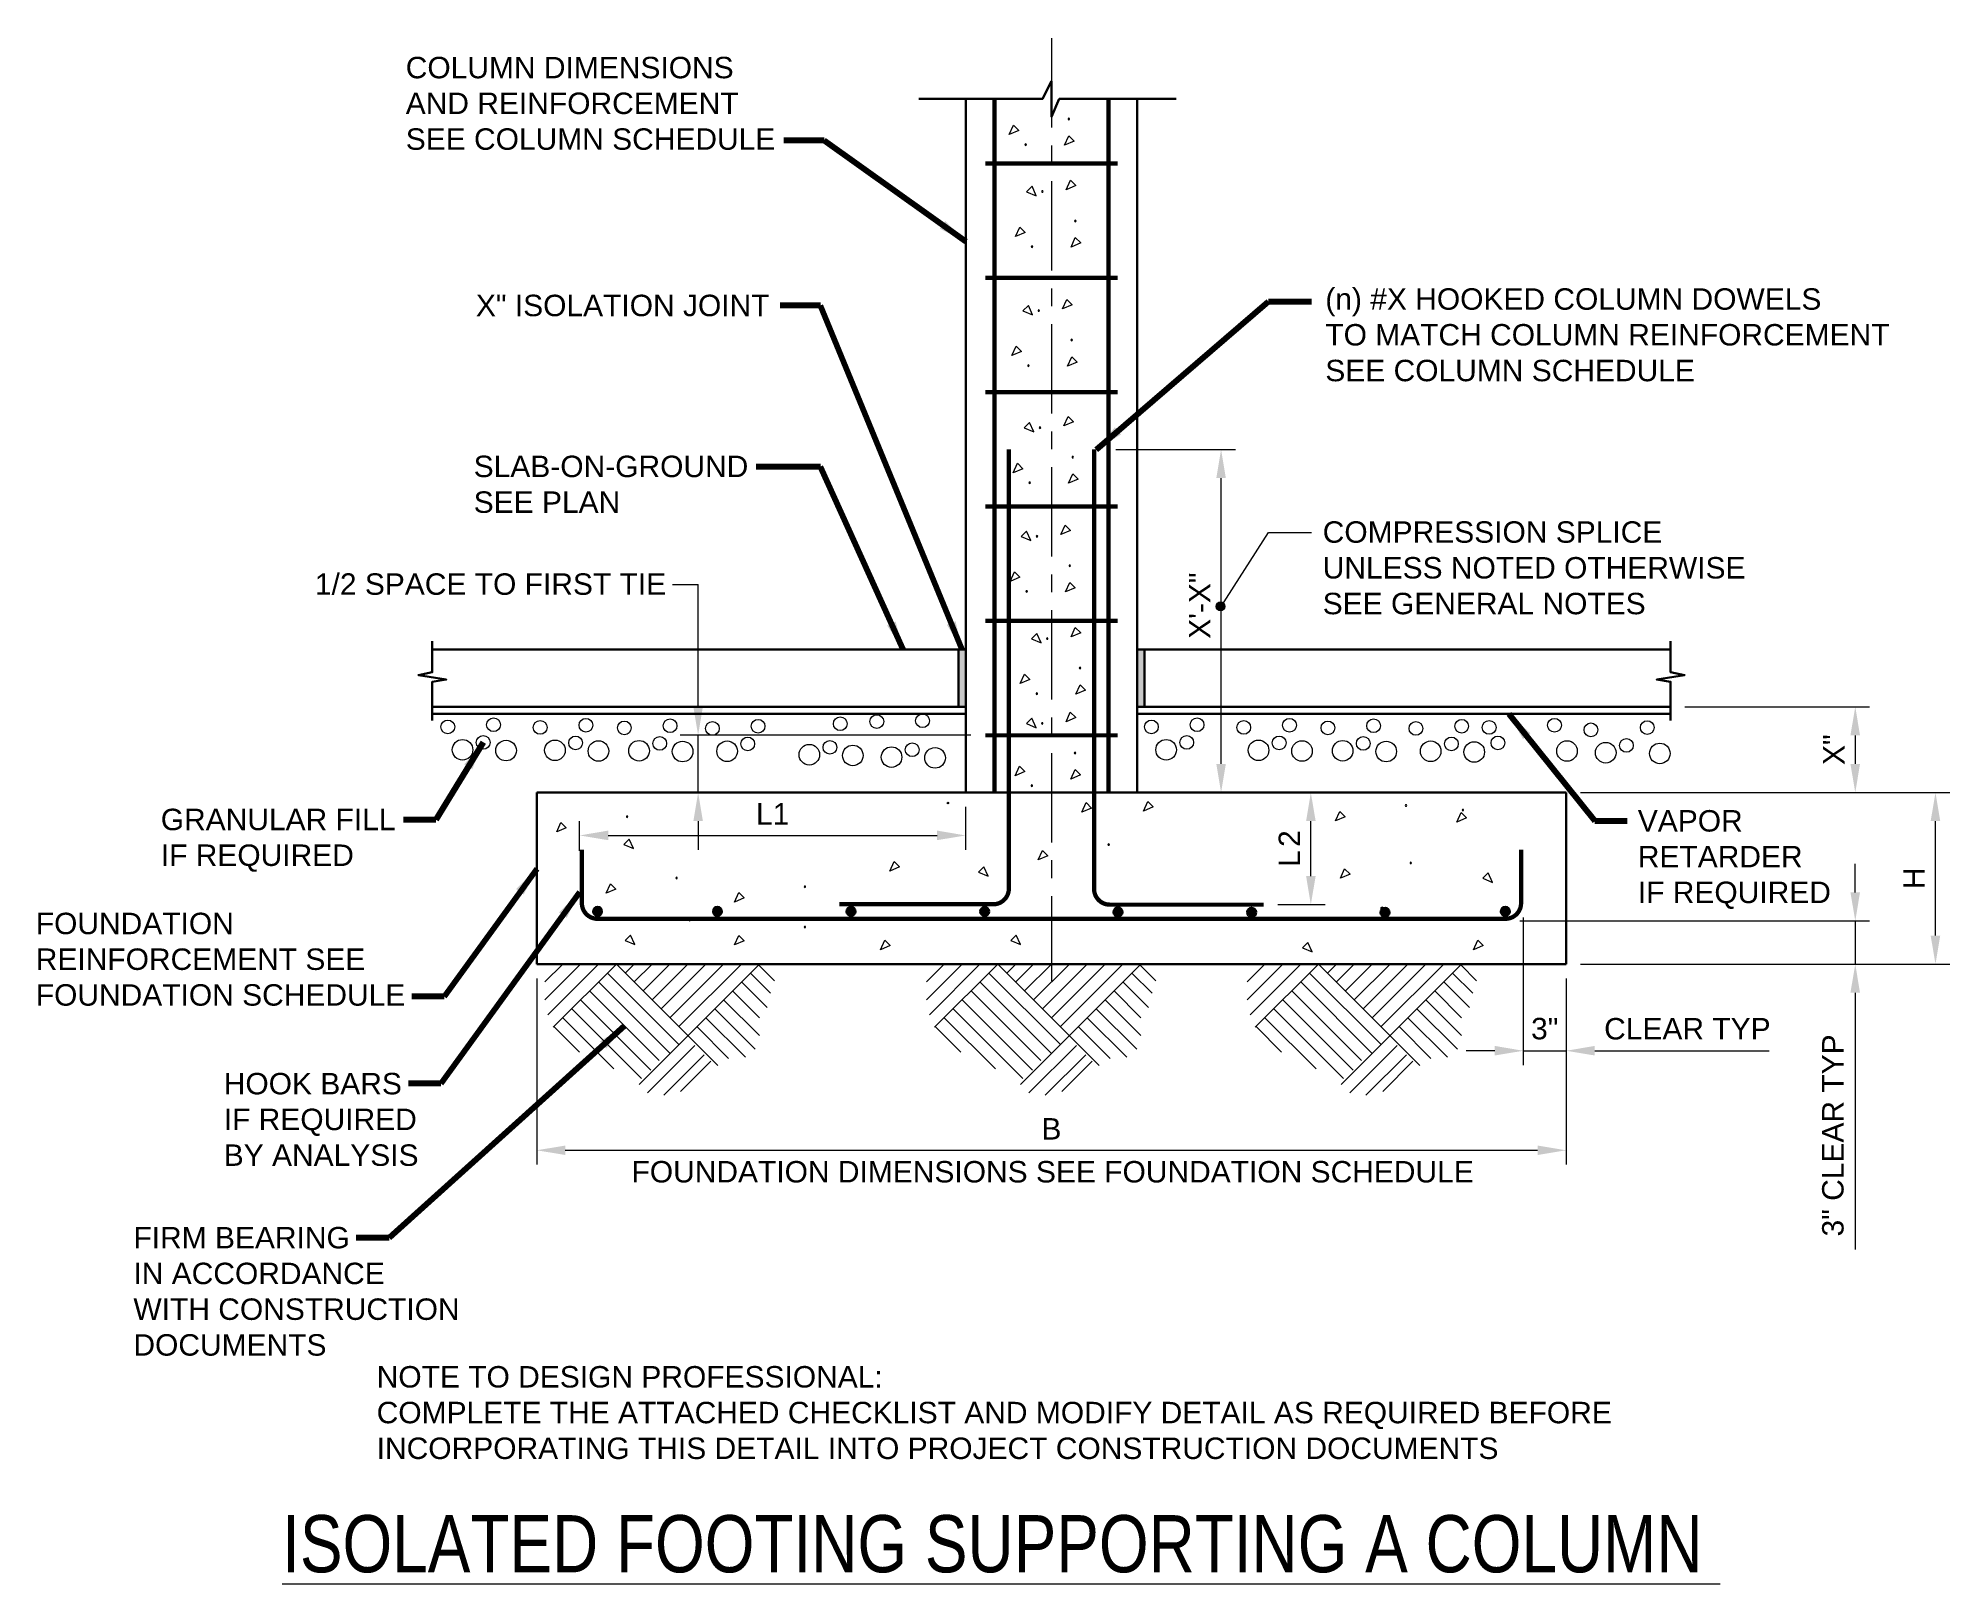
# Model space of a CAD drawing. Header units: inches. Extents: x -467 to -334, y 1960 to 2068.
import ezdxf

# ---------------------------------------------------------------- set-up
doc = ezdxf.new("R2010")
doc.units = ezdxf.units.IN
doc.header["$LTSCALE"] = 5
doc.header["$MEASUREMENT"] = 0
doc.linetypes.add('CENTER', pattern=[2, 1.25, -0.25, 0.25, -0.25])
doc.linetypes.add('HIDDEN', pattern=[0.375, 0.25, -0.125])
for name, color, linetype, lineweight in [('S-ANNO-DIMS', 1, 'Continuous', 20), ('S-ANNO-TEXT', 7, 'Continuous', 20), ('S-DELT-PATT', 7, 'Continuous', 15), ('S-DETL', 3, 'Continuous', 30), ('S-GRID', 9, 'CENTER', 20)]:
    doc.layers.add(name, color=color, linetype=linetype, lineweight=lineweight)
doc.styles.add('Romans', font='arial.ttf')
doc.dimstyles.get("Standard").update_dxf_attribs({"dimtxt": 0.18, "dimasz": 0.18, "dimexe": 0.18, "dimexo": 0.0625, "dimgap": 0.09, "dimtad": 0, "dimtih": 1, "dimtoh": 1, "dimdec": 4, "dimzin": 0, "dimdsep": 46, "dimtxsty": 'Standard', "dimcen": 0.09, "dimadec": 0, "dimazin": 0, "dimtfac": 1, "dimtdec": 4, "dimtofl": 0, "dimtmove": 0, "dimatfit": 3, "dimfxl": 1, "dimtolj": 1, "dimtzin": 0, "dimarcsym": 0})

# ---------------------------------------------------------------- blocks, each defined once
blk = doc.blocks.new('*D0')
at = {"layer": 'Defpoints', "color": 0, "transparency": 16777216}
for p in [(-363.4, 2007.23), (-360.4, 2002.97), (-360.4, 1996.91)]:
    blk.add_point(p, dxfattribs=at)
at = {"layer": 'S-ANNO-DIMS', "transparency": 16777216}
for p, q in [((-363.4, 2006.23), (-363.4, 1995.91)), ((-360.4, 2001.97), (-360.4, 1995.91)), ((-365.4, 1996.91), (-367.4, 1996.91)), ((-363.4, 1996.91), (-360.4, 1996.91)), ((-358.4, 1996.91), (-356.4, 1996.91))]:
    blk.add_line(p, q, dxfattribs=at)
for points in [[(-365.4, 1997.25), (-365.4, 1996.58), (-363.4, 1996.91)], [(-358.4, 1997.25), (-358.4, 1996.58), (-360.4, 1996.91)]]:
    blk.add_solid(points, dxfattribs=at)
at = {"layer": 'S-ANNO-DIMS', "transparency": 16777216, "insert": (-361.9, 1998.45), "char_height": 1.5, "attachment_point": 5, "style": 'Romans'}
blk.add_mtext('\\A1;3"', dxfattribs=at)
blk = doc.blocks.new('*D1')
at = {"layer": 'Defpoints', "color": 0, "transparency": 16777216}
for p in [(-364.65, 2005.99), (-340.18, 2005.99), (-360.4, 2002.97)]:
    blk.add_point(p, dxfattribs=at)
at = {"layer": 'S-ANNO-DIMS', "transparency": 16777216}
for p, q in [((-340.18, 2007.99), (-340.18, 2009.99)), ((-363.65, 2005.99), (-339.18, 2005.99)), ((-340.18, 2005.99), (-340.18, 2002.97)), ((-359.4, 2002.97), (-339.18, 2002.97)), ((-340.18, 2000.97), (-340.18, 1983.02))]:
    blk.add_line(p, q, dxfattribs=at)
for points in [[(-340.52, 2007.99), (-339.85, 2007.99), (-340.18, 2005.99)], [(-340.52, 2000.97), (-339.85, 2000.97), (-340.18, 2002.97)]]:
    blk.add_solid(points, dxfattribs=at)
at = {"layer": 'S-ANNO-DIMS', "transparency": 16777216, "insert": (-341.74, 1990.99), "char_height": 1.5, "attachment_point": 5, "rotation": 90, "style": 'Romans'}
blk.add_mtext('\\A1;3" CLEAR TYP', dxfattribs=at)
blk = doc.blocks.new('*D2')
at = {"layer": 'Defpoints', "color": 0, "transparency": 16777216}
for p in [(-432.4, 2002.97), (-360.4, 1999.03), (-360.4, 1989.95)]:
    blk.add_point(p, dxfattribs=at)
at = {"layer": 'S-ANNO-DIMS', "transparency": 16777216}
for p, q in [((-432.4, 2001.97), (-432.4, 1988.95)), ((-360.4, 1998.03), (-360.4, 1988.95)), ((-430.4, 1989.95), (-362.4, 1989.95))]:
    blk.add_line(p, q, dxfattribs=at)
for points in [[(-430.4, 1990.28), (-430.4, 1989.62), (-432.4, 1989.95)], [(-362.4, 1990.28), (-362.4, 1989.62), (-360.4, 1989.95)]]:
    blk.add_solid(points, dxfattribs=at)
at = {"layer": 'S-ANNO-DIMS', "transparency": 16777216, "insert": (-396.4, 1991.45), "char_height": 1.5, "attachment_point": 5, "style": 'Romans'}
blk.add_mtext('\\A1;B', dxfattribs=at)
blk = doc.blocks.new('*D3')
at = {"layer": 'Defpoints', "color": 0, "transparency": 16777216}
for p in [(-353.09, 2020.97), (-360.4, 2014.97), (-340.18, 2014.97)]:
    blk.add_point(p, dxfattribs=at)
at = {"layer": 'S-ANNO-DIMS', "transparency": 16777216}
for p, q in [((-352.09, 2020.97), (-339.18, 2020.97)), ((-340.18, 2018.97), (-340.18, 2016.97)), ((-359.4, 2014.97), (-339.18, 2014.97))]:
    blk.add_line(p, q, dxfattribs=at)
for points in [[(-340.52, 2018.97), (-339.85, 2018.97), (-340.18, 2020.97)], [(-340.52, 2016.97), (-339.85, 2016.97), (-340.18, 2014.97)]]:
    blk.add_solid(points, dxfattribs=at)
at = {"layer": 'S-ANNO-DIMS', "transparency": 16777216, "insert": (-341.68, 2017.97), "char_height": 1.5, "attachment_point": 5, "rotation": 90, "style": 'Romans'}
blk.add_mtext('\\A1;X"', dxfattribs=at)
blk = doc.blocks.new('*D4')
at = {"layer": 'Defpoints', "color": 0, "transparency": 16777216}
for p in [(-360.4, 2014.97), (-334.57, 2014.97), (-356.13, 2002.97)]:
    blk.add_point(p, dxfattribs=at)
at = {"layer": 'S-ANNO-DIMS', "transparency": 16777216}
for p, q in [((-359.4, 2014.97), (-333.57, 2014.97)), ((-334.57, 2004.97), (-334.57, 2012.97)), ((-355.13, 2002.97), (-333.57, 2002.97))]:
    blk.add_line(p, q, dxfattribs=at)
for points in [[(-334.91, 2012.97), (-334.24, 2012.97), (-334.57, 2014.97)], [(-334.91, 2004.97), (-334.24, 2004.97), (-334.57, 2002.97)]]:
    blk.add_solid(points, dxfattribs=at)
at = {"layer": 'S-ANNO-DIMS', "transparency": 16777216, "insert": (-336.07, 2008.97), "char_height": 1.5, "attachment_point": 5, "rotation": 90, "style": 'Romans'}
blk.add_mtext('\\A1;H', dxfattribs=at)
blk = doc.blocks.new('*D5')
at = {"layer": 'Defpoints', "color": 0, "transparency": 16777216}
for p in [(-392.42, 2014.97), (-378.26, 2014.97), (-381.56, 2007.13)]:
    blk.add_point(p, dxfattribs=at)
at = {"layer": 'S-ANNO-DIMS', "transparency": 16777216}
for p, q in [((-391.42, 2014.97), (-377.26, 2014.97)), ((-378.26, 2009.13), (-378.26, 2012.97)), ((-380.56, 2007.13), (-377.26, 2007.13))]:
    blk.add_line(p, q, dxfattribs=at)
for points in [[(-378.59, 2012.97), (-377.92, 2012.97), (-378.26, 2014.97)], [(-378.59, 2009.13), (-377.92, 2009.13), (-378.26, 2007.13)]]:
    blk.add_solid(points, dxfattribs=at)
at = {"layer": 'S-ANNO-DIMS', "transparency": 16777216, "insert": (-379.76, 2011.05), "char_height": 1.5, "attachment_point": 5, "rotation": 90, "style": 'Romans'}
blk.add_mtext('\\A1;{\\T1.2;L}2', dxfattribs=at)
blk = doc.blocks.new('*D6')
at = {"layer": 'Defpoints', "color": 0, "transparency": 16777216}
for p in [(-402.4, 2014.97), (-402.4, 2011.97), (-429.4, 2009.89)]:
    blk.add_point(p, dxfattribs=at)
at = {"layer": 'S-ANNO-DIMS', "transparency": 16777216}
for p, q in [((-402.4, 2013.97), (-402.4, 2010.97)), ((-429.4, 2010.89), (-429.4, 2012.97)), ((-427.4, 2011.97), (-404.4, 2011.97))]:
    blk.add_line(p, q, dxfattribs=at)
for points in [[(-427.4, 2012.31), (-427.4, 2011.64), (-429.4, 2011.97)], [(-404.4, 2012.31), (-404.4, 2011.64), (-402.4, 2011.97)]]:
    blk.add_solid(points, dxfattribs=at)
at = {"layer": 'S-ANNO-DIMS', "transparency": 16777216, "insert": (-415.9, 2013.48), "char_height": 1.5, "attachment_point": 5, "style": 'Romans'}
blk.add_mtext('\\A1;L1', dxfattribs=at)

msp = doc.modelspace()

# ---------------------------------------------------------------- hatches: boundary and pattern name
at = {"layer": 'S-ANNO-DIMS'}
h = msp.add_hatch(color=256, dxfattribs=at)
h.dxf.hatch_style = 1
edge = h.paths.add_edge_path()
edge.add_arc((-384.576384, 2027.9885071), 0.3125, 0, 360)
at = {"layer": 'S-DETL'}
h = msp.add_hatch(color=256, dxfattribs=at)
h.dxf.hatch_style = 1
h.paths.add_polyline_path([(-402.3981658, 2024.9736708), (-402.8981658, 2024.9736708), (-402.8981658, 2020.9736708), (-402.3981658, 2020.9736708)])
h = msp.add_hatch(color=256, dxfattribs=at)
h.dxf.hatch_style = 1
h.paths.add_polyline_path([(-389.8981658, 2024.9736708), (-390.3981658, 2024.9736708), (-390.3981658, 2020.9736708), (-389.8981658, 2020.9736708)])
at = {"layer": 'S-DETL', "linetype": 'Continuous'}
h = msp.add_hatch(color=256, dxfattribs=at)
h.dxf.hatch_style = 1
edge = h.paths.add_edge_path()
edge.add_arc((-428.1481658, 2006.6605747), 0.3125, 180, 540, ccw=False)
h = msp.add_hatch(color=256, dxfattribs=at)
h.dxf.hatch_style = 1
edge = h.paths.add_edge_path()
edge.add_arc((-419.7572997, 2006.6624335), 0.3125, 180, 540, ccw=False)
h = msp.add_hatch(color=256, dxfattribs=at)
h.dxf.hatch_style = 1
edge = h.paths.add_edge_path()
edge.add_arc((-410.4173373, 2006.6585923), 0.3125, 180, 540, ccw=False)
h = msp.add_hatch(color=256, dxfattribs=at)
h.dxf.hatch_style = 1
edge = h.paths.add_edge_path()
edge.add_arc((-401.0773831, 2006.6512906), 0.3125, 180, 540, ccw=False)
h = msp.add_hatch(color=256, dxfattribs=at)
h.dxf.hatch_style = 1
edge = h.paths.add_edge_path()
edge.add_arc((-391.7381187, 2006.6129865), 0.3125, 180, 540, ccw=False)
h = msp.add_hatch(color=256, dxfattribs=at)
h.dxf.hatch_style = 1
edge = h.paths.add_edge_path()
edge.add_arc((-382.3981563, 2006.60307), 0.3125, 180, 540, ccw=False)
h = msp.add_hatch(color=256, dxfattribs=at)
h.dxf.hatch_style = 1
edge = h.paths.add_edge_path()
edge.add_arc((-373.0676157, 2006.5896423), 0.3125, 180, 540, ccw=False)
h = msp.add_hatch(color=256, dxfattribs=at)
h.dxf.hatch_style = 1
edge = h.paths.add_edge_path()
edge.add_arc((-364.6481658, 2006.6605747), 0.3125, 0, 360)

# ---------------------------------------------------------------- linework, layer by layer
at = {"layer": 'S-ANNO-DIMS'}
for p, q in [((-391.9052183, 2038.9654909), (-383.5361252, 2038.9654909)), ((-384.5361252, 2016.9736708), (-384.5361252, 2036.9654909)), ((-422.9094759, 2029.5251987), (-421.1119153, 2029.5251987)), ((-421.1119153, 2020.9736708), (-421.1119153, 2029.5251987)), ((-402.0281658, 2018.9736708), (-422.3764035, 2018.9736708)), ((-421.1119153, 2014.9736708), (-421.1119153, 2018.9736708)), ((-421.1119153, 2012.9736709), (-421.1119153, 2010.9736709)), ((-356.3981659, 1996.9147205), (-346.1986434, 1996.9147205))]:
    msp.add_line(p, q, dxfattribs=at)
msp.add_lwpolyline([(-384.5361252, 2027.9885071), (-381.2181452, 2033.167254), (-378.2041691, 2033.165544)], dxfattribs=at)
msp.add_circle((-384.576384, 2027.9885071), 0.3125, dxfattribs=at)
for points in [[(-384.8694585, 2036.9654909), (-384.2027919, 2036.9654909), (-384.5361252, 2038.9654909)], [(-421.4452486, 2020.9736708), (-420.7785819, 2020.9736708), (-421.1119153, 2018.9736708)], [(-384.8694585, 2016.9736708), (-384.2027919, 2016.9736708), (-384.5361252, 2014.9736708)], [(-421.4452486, 2012.9736709), (-420.7785819, 2012.9736709), (-421.1119153, 2014.9736708)]]:
    msp.add_solid(points, dxfattribs=at)
at = {"layer": 'S-DELT-PATT'}
for p, q in [((-431.8290589, 2000.4736708), (-429.3290589, 2002.9736708)), ((-431.8290589, 2001.7236708), (-430.5790589, 2002.9736708)), ((-431.6181214, 1999.4346083), (-428.0790797, 2002.9736708)), ((-431.2532047, 1998.5495458), (-426.8290797, 2002.9736708)), ((-426.8290797, 2002.9736708), (-419.7395172, 1995.8841083)), ((-426.2040797, 2002.3486708), (-425.5790797, 2002.9736708)), ((-425.5790797, 2001.7236708), (-424.3290797, 2002.9736708)), ((-425.245413, 1994.5573583), (-416.8291005, 2002.9736708)), ((-424.9540797, 2001.0986708), (-423.0790797, 2002.9736708)), ((-424.3290797, 2000.4736708), (-421.8290797, 2002.9736708)), ((-423.7040797, 1999.8486708), (-420.5790797, 2002.9736708)), ((-423.0790797, 1999.2236708), (-419.3290797, 2002.9736708)), ((-422.4540797, 1998.5986708), (-418.0790797, 2002.9736708)), ((-416.8903505, 2002.9124208), (-415.7760797, 2001.79815)), ((-405.148145, 2000.4736708), (-402.648145, 2002.9736708)), ((-405.148145, 2001.7236708), (-403.898145, 2002.9736708)), ((-404.9372075, 1999.4346083), (-401.3981658, 2002.9736708)), ((-404.5722908, 1998.5495458), (-400.1481658, 2002.9736708)), ((-400.1481658, 2002.9736708), (-393.0586033, 1995.8841083)), ((-399.5231658, 2002.3486708), (-398.8981658, 2002.9736708)), ((-398.8981658, 2001.7236708), (-397.6481658, 2002.9736708)), ((-398.5644992, 1994.5573583), (-390.1481867, 2002.9736708)), ((-398.2731658, 2001.0986708), (-396.3981658, 2002.9736708)), ((-397.6481658, 2000.4736708), (-395.1481658, 2002.9736708)), ((-397.0231658, 1999.8486708), (-393.8981658, 2002.9736708)), ((-396.3981658, 1999.2236708), (-392.6481658, 2002.9736708)), ((-395.7731658, 1998.5986708), (-391.3981658, 2002.9736708)), ((-390.2094367, 2002.9124208), (-389.0951658, 2001.79815)), ((-382.7168946, 2000.4736708), (-380.2168946, 2002.9736708)), ((-382.7168946, 2001.7236708), (-381.4668946, 2002.9736708)), ((-382.5059571, 1999.4346083), (-378.9669154, 2002.9736708)), ((-382.1410404, 1998.5495458), (-377.7169154, 2002.9736708)), ((-377.7169154, 2002.9736708), (-370.6273529, 1995.8841083)), ((-377.0919154, 2002.3486708), (-376.4669154, 2002.9736708)), ((-376.4669154, 2001.7236708), (-375.2169154, 2002.9736708)), ((-376.1332487, 1994.5573583), (-367.7169362, 2002.9736708)), ((-375.8419154, 2001.0986708), (-373.9669154, 2002.9736708)), ((-375.2169154, 2000.4736708), (-372.7169154, 2002.9736708)), ((-374.5919154, 1999.8486708), (-371.4669154, 2002.9736708)), ((-373.9669154, 1999.2236708), (-370.2169154, 2002.9736708)), ((-373.3419154, 1998.5986708), (-368.9669154, 2002.9736708)), ((-367.7781862, 2002.9124208), (-366.6639154, 2001.79815)), ((-428.0790797, 2001.7236708), (-423.0701422, 1996.7147542)), ((-427.4540797, 2002.3486708), (-422.477663, 1997.3722542)), ((-418.0790797, 2001.7236708), (-416.2821005, 1999.9266708)), ((-417.4540797, 2002.3486708), (-416.0472255, 2000.9417958)), ((-401.3981658, 2001.7236708), (-396.3892283, 1996.7147542)), ((-400.7731658, 2002.3486708), (-395.7967492, 1997.3722542)), ((-391.3981658, 2001.7236708), (-389.6011867, 1999.9266708)), ((-390.7731658, 2002.3486708), (-389.3663117, 2000.9417958)), ((-378.9669154, 2001.7236708), (-373.9579779, 1996.7147542)), ((-378.3419154, 2002.3486708), (-373.3654987, 1997.3722542)), ((-368.9669154, 2001.7236708), (-367.1699362, 1999.9266708)), ((-368.3419154, 2002.3486708), (-366.9350612, 2000.9417958)), ((-429.3290589, 2000.4736708), (-424.417663, 1995.562275)), ((-428.7040797, 2001.0986708), (-423.8251839, 1996.219775)), ((-419.3290797, 2000.4736708), (-416.8291005, 1997.9736708)), ((-418.7040797, 2001.0986708), (-416.8291005, 1999.2236708)), ((-402.648145, 2000.4736708), (-397.7367492, 1995.562275)), ((-402.0231658, 2001.0986708), (-397.14427, 1996.219775)), ((-392.6481658, 2000.4736708), (-390.1481867, 1997.9736708)), ((-392.0231658, 2001.0986708), (-390.1481867, 1999.2236708)), ((-380.2168946, 2000.4736708), (-375.3054987, 1995.562275)), ((-379.5919154, 2001.0986708), (-374.7130196, 1996.219775)), ((-370.2169154, 2000.4736708), (-367.7169362, 1997.9736708)), ((-369.5919154, 2001.0986708), (-367.7169362, 1999.2236708)), ((-430.5790589, 1999.2236708), (-427.0005797, 1995.6451917)), ((-429.9540589, 1999.8486708), (-425.0751839, 1994.969775)), ((-420.5790797, 1999.2236708), (-417.8068089, 1996.4513792)), ((-419.9540797, 1999.8486708), (-417.1167672, 1997.0113583)), ((-403.898145, 1999.2236708), (-400.3196658, 1995.6451917)), ((-403.273145, 1999.8486708), (-398.39427, 1994.969775)), ((-393.8981658, 1999.2236708), (-391.125895, 1996.4513792)), ((-393.2731658, 1999.8486708), (-390.4358533, 1997.0113583)), ((-381.4668946, 1999.2236708), (-377.8884154, 1995.6451917)), ((-380.8418946, 1999.8486708), (-375.9630196, 1994.969775)), ((-371.4669154, 1999.2236708), (-368.6946446, 1996.4513792)), ((-370.8419154, 1999.8486708), (-368.0046029, 1997.0113583)), ((-431.2040589, 1998.5986708), (-429.4136214, 1996.8082542)), ((-421.2040797, 1998.5986708), (-418.9844755, 1996.3790667)), ((-404.523145, 1998.5986708), (-402.7327075, 1996.8082542)), ((-394.5231658, 1998.5986708), (-392.3035617, 1996.3790667)), ((-382.0918946, 1998.5986708), (-380.3014571, 1996.8082542)), ((-372.0919154, 1998.5986708), (-369.8723112, 1996.3790667)), ((-424.651288, 1993.9632333), (-421.3352672, 1997.2792542)), ((-423.5134339, 1993.8006917), (-420.6850589, 1996.6290667)), ((-422.3430797, 1994.0607542), (-420.2299339, 1996.1739208)), ((-397.9703742, 1993.9632333), (-394.6543533, 1997.2792542)), ((-396.83252, 1993.8006917), (-394.004145, 1996.6290667)), ((-395.6621658, 1994.0607542), (-393.54902, 1996.1739208)), ((-375.5391237, 1993.9632333), (-372.2231029, 1997.2792542)), ((-374.4012696, 1993.8006917), (-371.5728946, 1996.6290667)), ((-373.2309154, 1994.0607542), (-371.1177696, 1996.1739208))]:
    msp.add_line(p, q, dxfattribs=at)
at = {"layer": 'S-DELT-PATT', "flags": 128}
for points in [[(-398.6861047, 2061.2755945), (-399.3603677, 2060.9879442), (-399.0609975, 2061.6504872)], [(-394.8043333, 2060.5393957), (-395.4785962, 2060.2517454), (-395.179226, 2060.9142884)], [(-394.6892239, 2057.4190638), (-395.3634868, 2057.1314135), (-395.0641166, 2057.7939566)], [(-398.1350052, 2056.9962391), (-397.4607422, 2056.7085888), (-397.7601125, 2057.3711319)], [(-398.2364494, 2054.1438657), (-398.9107123, 2053.8562154), (-398.6113421, 2054.5187585)], [(-394.3546779, 2053.4076669), (-395.0289409, 2053.1200166), (-394.7295706, 2053.7825597)], [(-398.3899881, 2048.6687445), (-397.7157252, 2048.3810942), (-398.0150954, 2049.0436373)], [(-394.9442068, 2049.0915692), (-395.6184698, 2048.8039189), (-395.3190995, 2049.466462)], [(-398.4914323, 2045.8163711), (-399.1656953, 2045.5287208), (-398.866325, 2046.1912639)], [(-394.6096608, 2045.0801723), (-395.2839238, 2044.792522), (-394.9845536, 2045.455065)], [(-398.3079938, 2040.4760478), (-397.6337308, 2040.1883975), (-397.9331011, 2040.8509406)], [(-394.8622125, 2040.8988725), (-395.5364755, 2040.6112222), (-395.2371052, 2041.2737653)], [(-398.409438, 2037.6236744), (-399.083701, 2037.3360241), (-398.7843307, 2037.9985672)], [(-394.5276665, 2036.8874756), (-395.2019295, 2036.5998253), (-394.9025592, 2037.2623684)], [(-395.0718848, 2033.3018336), (-395.7461478, 2033.0141833), (-395.4467775, 2033.6767263)], [(-398.5176661, 2032.8790089), (-397.8434032, 2032.5913586), (-398.1427734, 2033.2539016)], [(-398.6191103, 2030.0266355), (-399.2933733, 2029.7389852), (-398.994003, 2030.4015282)], [(-394.7373388, 2029.2904367), (-395.4116018, 2029.0027864), (-395.1122316, 2029.6653294)], [(-397.8018517, 2025.7273688), (-397.1275887, 2025.4397185), (-397.426959, 2026.1022616)], [(-394.3560704, 2026.1501935), (-395.0303334, 2025.8625432), (-394.7309631, 2026.5250863)], [(-397.9032959, 2022.8749954), (-398.5775589, 2022.5873451), (-398.2781886, 2023.2498882)], [(-394.0215244, 2022.1387966), (-394.6957874, 2021.8511463), (-394.3964171, 2022.5136894)], [(-398.151373, 2019.7904785), (-397.47711, 2019.5028282), (-397.7764802, 2020.1653712)], [(-394.7055916, 2020.2133032), (-395.3798546, 2019.9256529), (-395.0804844, 2020.5881959)], [(-398.2528171, 2016.4381051), (-398.9270801, 2016.1504548), (-398.6277099, 2016.8129978)], [(-394.3710457, 2016.2019063), (-395.0453086, 2015.914256), (-394.7459384, 2016.576799)], [(-393.6043514, 2013.8880936), (-394.2786144, 2013.6004433), (-393.9792441, 2014.2629864)], [(-389.2904908, 2013.9631022), (-389.9647537, 2013.6754519), (-389.6653835, 2014.3379949)], [(-375.8526305, 2013.2801595), (-376.5268935, 2012.9925092), (-376.2275232, 2013.6550522)], [(-367.3724917, 2013.1953766), (-368.0467547, 2012.9077263), (-367.7473845, 2013.5702693)], [(-430.328923, 2012.5001648), (-431.003186, 2012.2125145), (-430.7038157, 2012.8750575)], [(-426.3065449, 2011.3416803), (-425.632282, 2011.0540299), (-425.9316522, 2011.716573)], [(-396.6506501, 2010.5501825), (-397.3249131, 2010.2625322), (-397.0255429, 2010.9250752)], [(-407.0318671, 2009.7682562), (-407.7061301, 2009.4806058), (-407.4067598, 2010.1431489)], [(-401.5055292, 2009.4088769), (-400.8312663, 2009.1212266), (-401.1306365, 2009.7837696)], [(-375.5180846, 2009.2687626), (-376.1923475, 2008.9811123), (-375.8929773, 2009.6436553)], [(-426.8718759, 2008.2101983), (-427.5461388, 2007.922548), (-427.2467686, 2008.5850911)], [(-366.2344339, 2008.9745289), (-365.5601709, 2008.6868785), (-365.8595411, 2009.3494216)], [(-417.8947234, 2007.5973453), (-418.5689864, 2007.309695), (-418.2696162, 2007.9722381)], [(-426.2227009, 2004.6215263), (-425.5484379, 2004.333876), (-425.8478081, 2004.996419)], [(-417.8947234, 2004.6087739), (-418.5689864, 2004.3211236), (-418.2696162, 2004.9836666)], [(-407.6867935, 2004.2688656), (-408.3610564, 2003.9812153), (-408.0616862, 2004.6437583)], [(-399.2503146, 2004.6215263), (-398.5760516, 2004.333876), (-398.8754218, 2004.996419)], [(-378.8412919, 2004.114696), (-378.167029, 2003.8270457), (-378.4663992, 2004.4895888)], [(-366.200474, 2004.2688656), (-366.874737, 2003.9812153), (-366.5753667, 2004.6437583)]]:
    msp.add_lwpolyline(points, close=True, dxfattribs=at)
for points in [[(-395.2359919, 2062.0788695, 1), (-395.1323119, 2062.0788695, 1)], [(-398.2568653, 2060.2874211, 1), (-398.1531853, 2060.2874211, 1)], [(-397.0826909, 2057.0085336, 1), (-396.9790109, 2057.0085336, 1)], [(-394.7863366, 2054.9471408, 1), (-394.6826566, 2054.9471408, 1)], [(-397.8072099, 2053.1556923, 1), (-397.7035299, 2053.1556923, 1)], [(-397.3376738, 2048.681039, 1), (-397.2339938, 2048.681039, 1)], [(-395.0413195, 2046.6196461, 1), (-394.9376395, 2046.6196461, 1)], [(-398.0621928, 2044.8281977, 1), (-397.9585128, 2044.8281977, 1)], [(-397.2556795, 2040.4883423, 1), (-397.1519995, 2040.4883423, 1)], [(-394.9593252, 2038.4269495, 1), (-394.8556452, 2038.4269495, 1)], [(-397.9801985, 2036.635501, 1), (-397.8765185, 2036.635501, 1)], [(-397.4653518, 2032.8913034, 1), (-397.3616718, 2032.8913034, 1)], [(-395.1689975, 2030.8299105, 1), (-395.0653175, 2030.8299105, 1)], [(-398.1898708, 2029.038462, 1), (-398.0861908, 2029.038462, 1)], [(-396.7495374, 2025.7396633, 1), (-396.6458574, 2025.7396633, 1)], [(-394.4531831, 2023.6782705, 1), (-394.3495031, 2023.6782705, 1)], [(-397.4740564, 2021.886822, 1), (-397.3703764, 2021.886822, 1)], [(-397.0990586, 2019.802773, 1), (-396.9953786, 2019.802773, 1)], [(-394.8027043, 2017.7413801, 1), (-394.6990243, 2017.7413801, 1)], [(-397.8235777, 2015.4499316, 1), (-397.7198977, 2015.4499316, 1)], [(-403.590762, 2014.2394794, -1), (-403.694442, 2014.2394794, -1)], [(-371.6542509, 2014.0638605, 1), (-371.5505709, 2014.0638605, 1)], [(-367.6752502, 2013.7423655, 1), (-367.5715702, 2013.7423655, 1)], [(-426.1305434, 2013.2838658, 1), (-426.0268634, 2013.2838658, 1)], [(-392.4522706, 2011.3338835, 1), (-392.3485906, 2011.3338835, 1)], [(-371.319705, 2010.0524636, 1), (-371.216025, 2010.0524636, 1)], [(-422.6734963, 2008.9938994, 1), (-422.5698163, 2008.9938994, 1)], [(-413.6963439, 2008.3810464, 1), (-413.5926639, 2008.3810464, 1)], [(-421.752421, 2006.054939, 1), (-421.648741, 2006.054939, 1)], [(-413.6963439, 2005.5578829, 1), (-413.5926639, 2005.5578829, 1)]]:
    msp.add_lwpolyline(points, format="xyb", close=True, dxfattribs=at)
at = {"layer": 'S-DELT-PATT'}
for centre, radius in [((-435.4208244, 2019.7127151), 0.4799992), ((-428.9600109, 2019.6789219), 0.4799992), ((-423.0742495, 2019.6451188), 0.4799992), ((-416.9179073, 2019.6113255), 0.4799992), ((-411.1674363, 2019.7816964), 0.4799992), ((-408.6144845, 2019.9375683), 0.4799992), ((-405.4169899, 2019.9895417), 0.4799992), ((-386.2122643, 2019.7127151), 0.4799992), ((-379.7514509, 2019.6789219), 0.4799992), ((-373.8656895, 2019.6451188), 0.4799992), ((-367.7093473, 2019.6113255), 0.4799992), ((-361.2179012, 2019.6789219), 0.4799992), ((-438.6183189, 2019.5579654), 0.4799992), ((-436.1430731, 2018.4749672), 0.4799992), ((-432.1575055, 2019.5241722), 0.4799992), ((-429.6822597, 2018.441174), 0.4799992), ((-426.2717441, 2019.490369), 0.4799992), ((-423.7964983, 2018.4073709), 0.4799992), ((-420.1154019, 2019.4565758), 0.4799992), ((-417.6401561, 2018.3735776), 0.4799992), ((-389.4097589, 2019.5579654), 0.4799992), ((-386.9345131, 2018.4749672), 0.4799992), ((-382.9489455, 2019.5241722), 0.4799992), ((-380.4736997, 2018.441174), 0.4799992), ((-377.063184, 2019.490369), 0.4799992), ((-374.5879382, 2018.4073709), 0.4799992), ((-370.9068418, 2019.4565758), 0.4799992), ((-368.431596, 2018.3735776), 0.4799992), ((-365.7870026, 2019.5241722), 0.4799992), ((-365.1721158, 2018.441174), 0.4799992), ((-358.6649494, 2019.3551763), 0.4799992), ((-356.1897036, 2018.2721782), 0.4799992), ((-354.7264662, 2019.5099261), 0.4799992), ((-437.5870707, 2017.9592181), 0.7199988), ((-434.5440759, 2017.9077182), 0.7199988), ((-431.1262572, 2017.9254249), 0.7199988), ((-428.0832624, 2017.873925), 0.7199988), ((-425.2404958, 2017.8916218), 0.7199988), ((-422.197501, 2017.8401218), 0.7199988), ((-419.0841536, 2017.8578285), 0.7199988), ((-413.3336826, 2017.6170995), 0.7199988), ((-411.889685, 2018.1328486), 0.4799992), ((-410.2906877, 2017.5655996), 0.7199988), ((-407.5832362, 2017.4481037), 0.7199988), ((-406.1392387, 2017.9638528), 0.4799992), ((-404.5402414, 2017.3966038), 0.7199988), ((-388.3785107, 2017.9592181), 0.7199988), ((-381.9176972, 2017.9254249), 0.7199988), ((-378.8747024, 2017.873925), 0.7199988), ((-376.0319358, 2017.8916218), 0.7199988), ((-372.988941, 2017.8401218), 0.7199988), ((-369.8755936, 2017.8578285), 0.7199988), ((-366.8325988, 2017.8063286), 0.7199988), ((-360.3411527, 2017.873925), 0.7199988), ((-357.6337011, 2017.7564291), 0.7199988), ((-353.8497177, 2017.7049291), 0.7199988)]:
    msp.add_circle(centre, radius, dxfattribs=at)
at = {"layer": 'S-DETL', "linetype": 'Continuous'}
for p, q in [((-402.3981658, 2063.4820331), (-402.3981658, 2014.9736708)), ((-390.3981658, 2063.4820331), (-390.3981658, 2014.9736708)), ((-439.7021073, 2024.9736708), (-402.3981658, 2024.9736708)), ((-402.8981658, 2024.9736708), (-402.8981658, 2020.9736708)), ((-390.3981658, 2024.9736708), (-353.0942244, 2024.9736708)), ((-390.3981658, 2024.9736708), (-390.3981658, 2020.9736708)), ((-389.8981658, 2024.9736708), (-389.8981658, 2020.9736708)), ((-439.7021073, 2020.9736708), (-402.3981658, 2020.9736708)), ((-439.7021073, 2020.4736708), (-402.3981658, 2020.4736708)), ((-432.3981658, 2020.9736708), (-402.3981658, 2020.9736708)), ((-390.3981658, 2020.9736708), (-353.0942244, 2020.9736708)), ((-390.3981658, 2020.9736708), (-360.3981658, 2020.9736708)), ((-390.3981658, 2020.4736708), (-353.0942244, 2020.4736708)), ((-432.3981658, 2014.9736708), (-402.3981658, 2014.9736708)), ((-432.3981658, 2014.9736708), (-432.3981658, 2002.9736708)), ((-402.3981658, 2014.9736708), (-360.3981658, 2014.9736708)), ((-360.3981658, 2014.9736708), (-360.3981658, 2002.9736708)), ((-432.3981658, 2002.9736708), (-360.3981658, 2002.9736708))]:
    msp.add_line(p, q, dxfattribs=at)
for points in [[(-405.6728059, 2063.4820331), (-397.0257426, 2063.4820331), (-396.4035577, 2064.7264029), (-396.4035577, 2062.2376633), (-395.8566959, 2063.4820331), (-387.6750245, 2063.4820331)], [(-439.7021073, 2025.5552286), (-439.7021073, 2023.3847431), (-440.6737533, 2023.1847023), (-438.7304613, 2022.8762433), (-439.7021073, 2022.7143023), (-439.7021073, 2020.005717)], [(-353.0942244, 2025.5552286), (-353.0942244, 2023.3847431), (-352.1225784, 2023.1847023), (-354.0658704, 2022.8762433), (-353.0942244, 2022.7143023), (-353.0942244, 2020.005717)]]:
    msp.add_lwpolyline(points, dxfattribs=at)
at = {"layer": 'S-DETL', "linetype": 'Continuous', "const_width": 0.3}
for points in [[(-400.3799964, 2063.4710787), (-400.3799964, 2014.9736708)], [(-392.4163352, 2063.4710787), (-392.4163352, 2014.9736708)], [(-401.0281658, 2058.9736708), (-391.7681658, 2058.9736708)], [(-401.0281658, 2050.9736708), (-391.7681658, 2050.9736708)], [(-401.0281658, 2042.9736708), (-391.7681658, 2042.9736708)], [(-401.0281658, 2034.9736708), (-391.7681658, 2034.9736708)], [(-401.0281658, 2026.9736708), (-391.7681658, 2026.9736708)], [(-401.0281658, 2018.9736708), (-391.7681658, 2018.9736708)], [(-364.6481658, 2006.1390788), (-428.1481658, 2006.1390788)]]:
    msp.add_lwpolyline(points, dxfattribs=at)
for points in [[(-399.3799964, 2038.9654909), (-399.3799964, 2008.2483489, -0.4142135624), (-400.4737464, 2007.1545989), (-411.2338374, 2007.1545989)], [(-393.4163352, 2038.9654909), (-393.4163352, 2008.2233338, 0.4142135624), (-392.3225852, 2007.1295838), (-381.5624942, 2007.1295838)]]:
    msp.add_lwpolyline(points, format="xyb", dxfattribs=at)
at = {"layer": 'S-DETL', "linetype": 'HIDDEN', "ltscale": 0.7, "const_width": 0.3, "flags": 128}
for points in [[(-428.1481658, 2006.1390788, -0.1685170995), (-428.8254766, 2006.3740278, -0.2296653467), (-429.2419158, 2007.2328288), (-429.2419158, 2010.9828288)], [(-363.5544158, 2010.9828288), (-363.5544158, 2007.2328288, -0.4142135624), (-364.6481658, 2006.1390788)]]:
    msp.add_lwpolyline(points, format="xyb", dxfattribs=at)
at = {"layer": 'S-DETL', "linetype": 'Continuous', "flags": 128}
msp.add_lwpolyline([(-373.2303628, 2006.8692785, -1), (-373.3340428, 2006.8692785, -1)], format="xyb", close=True, dxfattribs=at)
at = {"layer": 'S-DETL', "linetype": 'Continuous'}
for centre in [(-428.1481658, 2006.6605747), (-419.7572997, 2006.6624335), (-410.4173373, 2006.6585923), (-401.0773831, 2006.6512906), (-391.7381187, 2006.6129865), (-382.3981563, 2006.60307), (-373.0676157, 2006.5896423), (-364.6481658, 2006.6605747)]:
    msp.add_circle(centre, 0.3125, dxfattribs=at)
at = {"layer": 'S-GRID', "linetype": 'CENTER'}
msp.add_line((-396.3981658, 2067.7296153), (-396.3981658, 2001.7712468), dxfattribs=at)

# ---------------------------------------------------------------- texts
at = {"layer": 'S-ANNO-DIMS', "char_height": 1.499999989, "style": 'Romans'}
for s, insert, attachment_point in [('\\A1;\\pxql;COMPRESSION SPLICE \\PUNLESS NOTED OTHERWISE\\PSEE GENERAL NOTES', (-377.4280777, 2033.9416354), 1), ('\\A1;\\pxql;1/2 SPACE TO FIRST TIE', (-447.913739, 2030.3012901), 1), ('\\A1;CLEAR TYP', (-351.9234046, 1998.4403003), 5)]:
    msp.add_mtext(s, dxfattribs=dict(at, insert=insert, attachment_point=attachment_point))
at = {"layer": 'S-ANNO-TEXT', "style": 'Romans', "width": 0.8}
msp.add_text('%%UISOLATED FOOTING SUPPORTING A COLUMN ', height=4, dxfattribs=at).set_placement((-450.2053275, 1960.4304332))
at = {"layer": 'S-ANNO-TEXT', "char_height": 1.499999989, "style": 'Romans'}
for s, insert, attachment_point in [('\\A1;COLUMN DIMENSIONS \\PAND {\\A0;REINFORCEMENT }\\PSEE COLUMN SCHEDULE', (-441.5596338, 2066.4279361), 1), ('\\A1;X" ISOLATION JOINT', (-416.118297, 2049.7893301), 3), ('(n) #X HOOKED COLUMN DOWELS \\PTO MATCH COLUMN REINFORCEMENT \\PSEE COLUMN SCHEDULE', (-377.2455936, 2050.2394597), 1), ('SLAB-ON-GROUND\\PSEE PLAN', (-436.8081348, 2038.5331845), 1), ('GRANULAR FILL\\PIF REQUIRED', (-458.6935871, 2013.8384113), 1), ('VAPOR \\PRETARDER \\PIF REQUIRED', (-355.3900066, 2013.7416585), 1), ('FOUNDATION{\\A1; \\P}REINFORCEMENT SEE \\PFOUNDATION SCHEDULE', (-467.4353833, 2006.565219), 1), ('HOOK BARS \\PIF REQUIRED \\PBY ANALYSIS', (-454.2881793, 1995.3609241), 1), ('FOUNDATION{\\A1; }DIMENSIONS SEE FOUNDATION SCHEDULE', (-425.7699255, 1989.1990255), 1), ('FIRM BEARING \\PIN ACCORDANCE \\PWITH CONSTRUCTION \\PDOCUMENTS', (-460.6058942, 1984.5877319), 1), ('NOTE TO DESIGN PROFESSIONAL: \\PCOMPLETE THE ATTACHED CHECKLIST AND MODIFY DETAIL AS REQUIRED BEFORE \\PINCORPORATING THIS DETAIL INTO PROJECT CONSTRUCTION DOCUMENTS', (-443.5919918, 1974.8567633), 1)]:
    msp.add_mtext(s, dxfattribs=dict(at, insert=insert, attachment_point=attachment_point))
at = {"layer": 'S-ANNO-TEXT', "insert": (-386.7861252, 2025.7236708), "char_height": 1.49999999, "attachment_point": 1, "rotation": 90, "style": 'Romans'}
msp.add_mtext('X\'-X"', dxfattribs=at)

# ---------------------------------------------------------------- dimensions: what is measured, and where the dimension line sits
at = {"layer": 'S-ANNO-DIMS'}
for base, p1, p2, angle, text, picture, middle in [((-340.1839553, 2014.9736708), (-353.0942244, 2020.9736708), (-360.3981658, 2014.9736708), 270, 'X"', '*D3', (-340.1839553, 2017.9736708)), ((-402.3981658, 2011.9737927), (-429.3981658, 2009.8890788), (-402.3981658, 2014.9736708), 180, 'L1', '*D6', (-415.8981658, 2011.9737927)), ((-378.2556449, 2014.9736708), (-381.5624942, 2007.1295838), (-392.4163352, 2014.9736708), 270, '{\\T1.2;L}2', '*D5', (-378.2556449, 2011.0516273)), ((-334.5722703, 2014.9736708), (-356.1344388, 2002.9736708), (-360.3981658, 2014.9736708), 270, 'H', '*D4', (-334.5722703, 2008.9736708)), ((-340.1839553, 2005.9884752), (-360.3981658, 2002.9736708), (-364.6481658, 2005.9884752), 270, '3" CLEAR TYP', '*D1', (-340.1839553, 1990.9949874)), ((-360.3981658, 1996.9147205), (-363.3981658, 2007.2328288), (-360.3981658, 2002.9736708), 180, '3"', '*D0', (-361.8981658, 1996.9147205)), ((-360.3981658, 1989.9490255), (-432.3981658, 2002.9736708), (-360.3981658, 1999.0276733), 180, 'B', '*D2', (-396.3981658, 1989.9490255))]:
    dim = msp.add_linear_dim(base=base, p1=p1, p2=p2, angle=angle, text=text, dimstyle='Standard', override={"dimscale": 16, "dimtxt": 0.09375, "dimasz": 0.125, "dimexe": 0.0625, "dimgap": 0.0625, "dimtih": 0, "dimtoh": 0, "dimdec": 5, "dimlfac": 1, "dimrnd": 0.03125, "dimzin": 7, "dimlunit": 4, "dimtxsty": 'Romans', "dimcen": 0.125, "dimclrd": 256, "dimclre": 256, "dimclrt": 256, "dimadec": 4, "dimtdec": 5, "dimtofl": 1, "dimtvp": 1, "dimfrac": 2, "dimtzin": 3, "dimlwd": 65535, "dimlwe": 65535}, dxfattribs=at)
    dim.commit()
    dim.dimension.update_dxf_attribs({"geometry": picture, "text_midpoint": middle, "dimtype": 128})

# ---------------------------------------------------------------- leaders
at = {"layer": 'S-ANNO-TEXT'}
for points in [[(-402.3981658, 2053.5107677), (-412.2984196, 2060.5730589), (-415.1177854, 2060.5730589)], [(-402.6481658, 2024.9736708), (-412.5484196, 2049.0388185), (-415.3677854, 2049.0388185)], [(-393.2600852, 2038.9654909), (-381.2181452, 2049.3206486), (-378.2041691, 2049.3206486)], [(-406.7739589, 2024.9736708), (-412.5484196, 2037.7570931), (-417.0533601, 2037.7570931)], [(-364.41942, 2020.4736708), (-358.3900065, 2012.9916585), (-356.1400066, 2012.9916585)], [(-436.1430731, 2018.4749672), (-439.4581702, 2013.0628315), (-441.7106404, 2013.0628315)], [(-432.3981658, 2009.6447087), (-438.869987, 2000.7103418), (-441.1224572, 2000.7103418)], [(-429.3981658, 2008.0140788), (-439.1058975, 1994.6125284), (-441.3583678, 1994.6125284)], [(-426.2646318, 1998.6592229), (-442.7132121, 1983.8374005), (-445.0194558, 1983.8374005)]]:
    msp.add_leader(points, dimstyle='Standard', override={"dimscale": 16, "dimtxt": 0.09375, "dimasz": 0.125, "dimexe": 0.0625, "dimgap": 0.0625, "dimtad": 0, "dimtih": 0, "dimtoh": 0, "dimdec": 5, "dimlfac": 16, "dimrnd": 0.03125, "dimzin": 7, "dimlunit": 4, "dimtxsty": 'Romans', "dimcen": 0.125, "dimclrd": 256, "dimclre": 256, "dimclrt": 256, "dimadec": 4, "dimtdec": 5, "dimtofl": 1, "dimtvp": 1, "dimfrac": 2, "dimtzin": 3, "dimlwd": 65535, "dimlwe": 65535}, dxfattribs=at)

doc.saveas('drawing.dxf')
